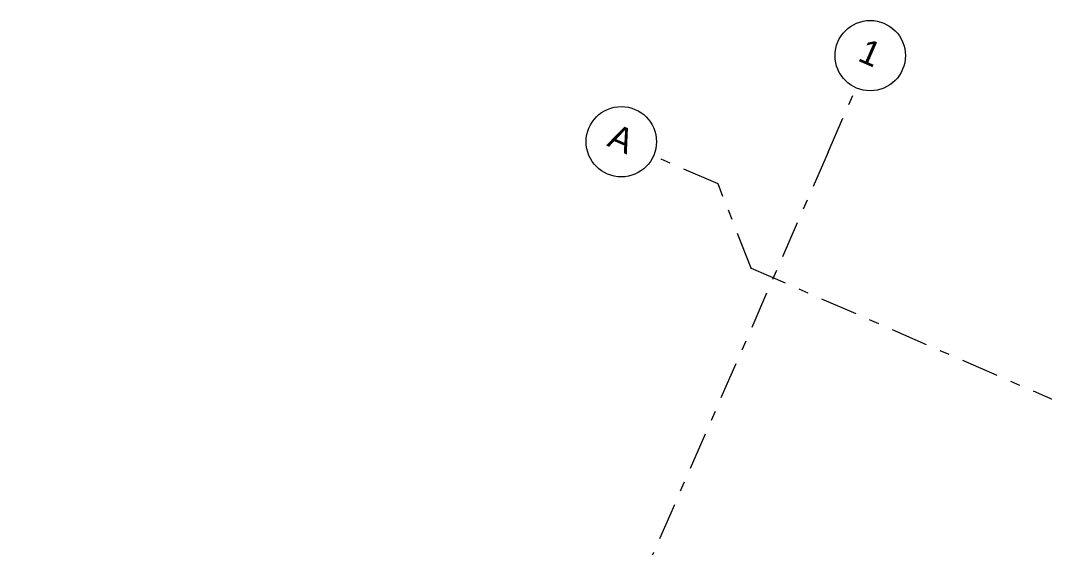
# Model space of a CAD drawing. Header units: millimetres. Extents: x -50172 to 258853, y -59787 to 25069.
# Drawn here: x 168025 to 182585, y 17416 to 24911 of the extents above; entities that cross this region are included whole.
import ezdxf
from ezdxf.enums import TextEntityAlignment as Align

# ---------------------------------------------------------------- set-up
doc = ezdxf.new("R2010")
doc.units = ezdxf.units.MM
doc.header["$MEASUREMENT"] = 0
doc.linetypes.add('Double Dashed', pattern=[1093.611073, 529.166651, -211.666656, 141.111112, -211.666656])
doc.layers.add('A-15-MG_Structural_Grid', color=7, linetype='Continuous')
doc.layers.add('A-15-MG_Structural_Grid_Pen_No__163', color=7, linetype='Continuous', lineweight=0, true_color=0x750077)
doc.styles.add('GENERATED_STYLE_4', font='')
doc.styles.get('GENERATED_STYLE_4').set_extended_font_data('Swis721 BT')

# ---------------------------------------------------------------- blocks, each defined once
blk = doc.blocks.new('Standard grid marker')
at = {"layer": 'A-15-MG_Structural_Grid_Pen_No__163', "linetype": 'Double Dashed'}
for q in [(0, 0), (29726, 0)]:
    blk.add_line((1000, 0), q, dxfattribs=at)
at = {"layer": 'A-15-MG_Structural_Grid_Pen_No__163', "linetype": 'Continuous'}
blk.add_circle((-500, 0), 500, dxfattribs=at)
at = {"layer": 'A-15-MG_Structural_Grid_Pen_No__163', "linetype": 'Double Dashed'}
blk.add_point((1000, 0), dxfattribs=at)
blk.add_point((1000, 0), dxfattribs=at)
at = {"layer": 'A-15-MG_Structural_Grid_Pen_No__163', "style": 'GENERATED_STYLE_4'}
for tag, p in [('AC_MarkerText_1_0', (-500, 41)), ('AC_MarkerText_1_1', (31226, 41))]:
    blk.add_attdef(tag, text='', height=350, rotation=90, dxfattribs=at).set_placement(p, align=Align.MIDDLE_CENTER)
blk = doc.blocks.new('Standard grid marker_2')
at = {"layer": 'A-15-MG_Structural_Grid_Pen_No__163', "linetype": 'Double Dashed'}
for p, q in [((1000, 909), (0, 909)), ((1909, 0), (1000, 909)), ((1909, 0), (86140, 0))]:
    blk.add_line(p, q, dxfattribs=at)
at = {"layer": 'A-15-MG_Structural_Grid_Pen_No__163', "linetype": 'Continuous'}
blk.add_circle((-500, 909), 500, dxfattribs=at)
at = {"layer": 'A-15-MG_Structural_Grid_Pen_No__163', "linetype": 'Double Dashed'}
blk.add_point((1909, 0), dxfattribs=at)
at = {"layer": 'A-15-MG_Structural_Grid_Pen_No__163', "style": 'GENERATED_STYLE_4'}
for tag, p in [('AC_MarkerText_1_0', (-500, 952)), ('AC_MarkerText_1_1', (88549, 952))]:
    blk.add_attdef(tag, text='', height=350, rotation=360, dxfattribs=at).set_placement(p, align=Align.MIDDLE_CENTER)

msp = doc.modelspace()

# ---------------------------------------------------------------- block references
at = {"layer": 'A-15-MG_Structural_Grid', "color": 8, "linetype": 'Continuous', "lineweight": 15}
ref = msp.add_blockref('Standard grid marker', (179907, 23952.4), dxfattribs=dict(at, zscale=1000, rotation=246.440411583993))
ref.add_attrib('AC_MarkerText_1', '1', dxfattribs={"layer": 'A-15-MG_Structural_Grid_Pen_No__163', "color": 216, "true_color": 0x750077, "height": 350, "rotation": 336.44041, "style": 'GENERATED_STYLE_4'}).set_placement((180106.8, 24451.9), align=Align.MIDDLE_CENTER)
ref = msp.add_blockref('Standard grid marker_2', (176662.6, 22153.2), dxfattribs=dict(at, zscale=1000, rotation=336.440411583993))
ref.add_attrib('AC_MarkerText_1', 'A', dxfattribs={"layer": 'A-15-MG_Structural_Grid_Pen_No__163', "color": 216, "true_color": 0x750077, "height": 350, "rotation": 336.44041, "style": 'GENERATED_STYLE_4'}).set_placement((176567.7, 23229.8), align=Align.MIDDLE_CENTER)

doc.saveas('drawing.dxf')
